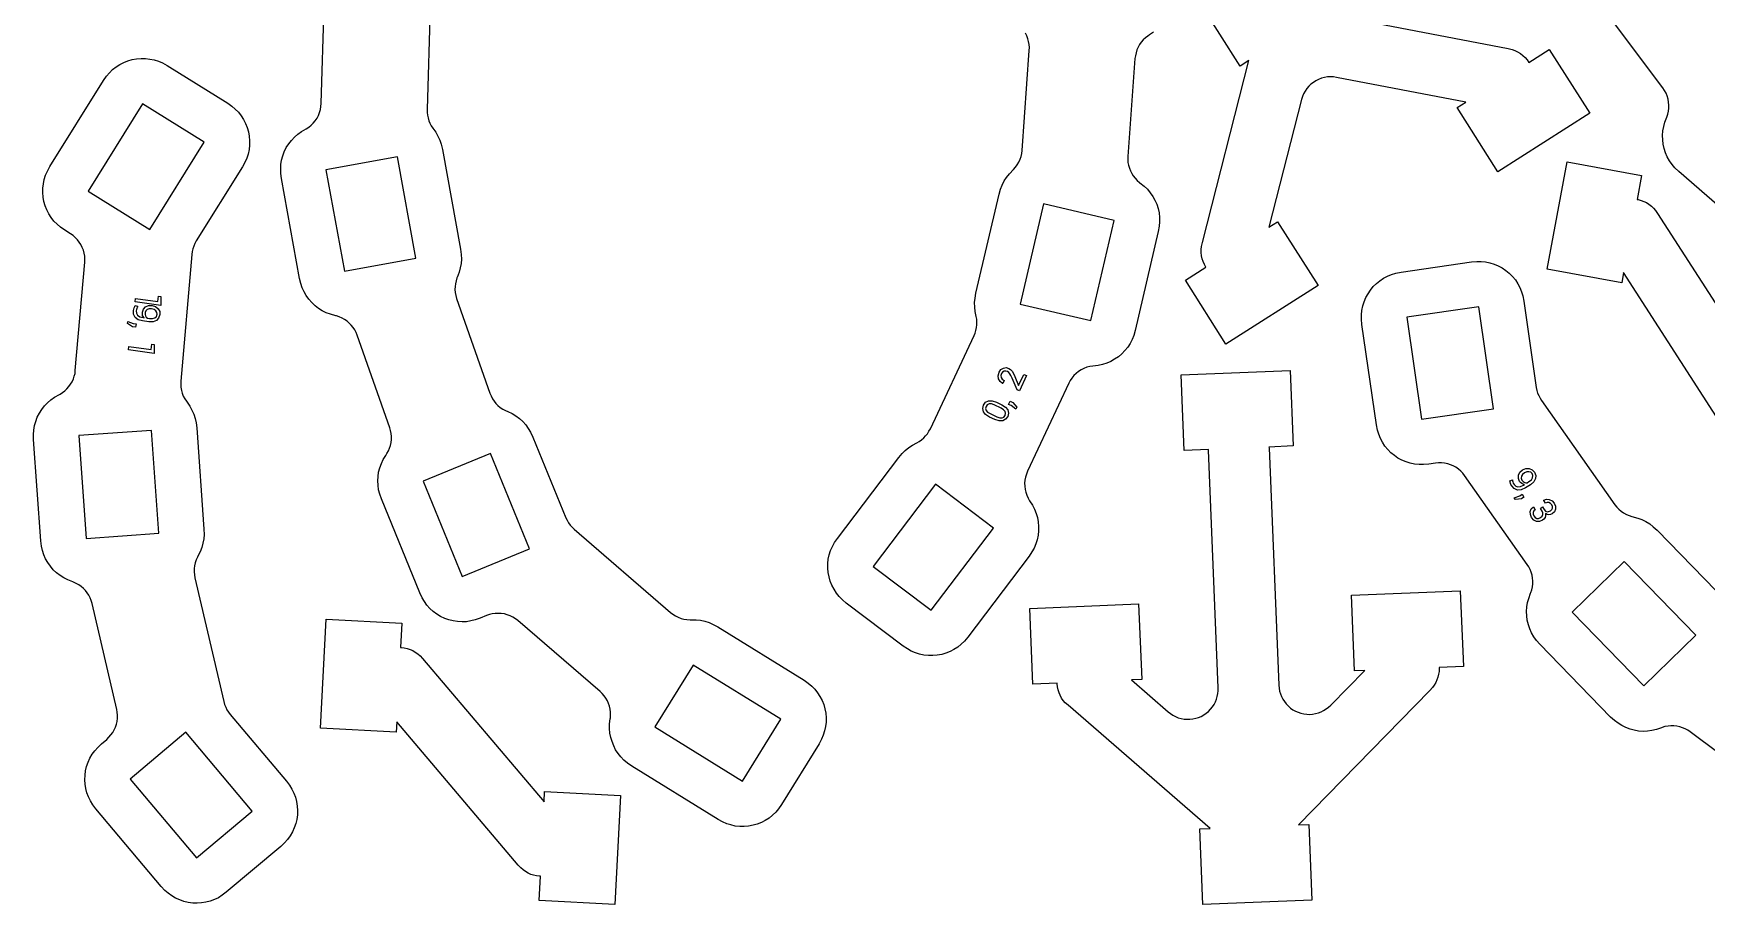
# Model space of a CAD drawing. Header units: millimetres. Extents: x 1 to 270, y 1 to 279.
# Drawn here: x 1 to 111.4, y 0.9 to 58.4 of the extents above; entities that cross this region are included whole.
import ezdxf

# ---------------------------------------------------------------- set-up
doc = ezdxf.new("R2010")
doc.units = ezdxf.units.MM

msp = doc.modelspace()

# ---------------------------------------------------------------- linework, layer by layer
at = {"color": 1}
for points in [[(24.31, 30.67), (24.4, 30.84), (24.48, 31.02), (24.54, 31.21), (24.58, 31.4), (24.6, 31.6), (24.6, 31.79), (24.58, 31.99), (24.54, 32.18), (24.49, 32.37), (22.35, 38.48), (22.27, 38.66), (22.18, 38.83), (22.08, 38.99), (21.95, 39.15), (21.82, 39.28), (21.67, 39.41), (21.51, 39.52), (21.34, 39.61), (21.16, 39.69), (20.98, 39.75), (20.94, 39.76), (20.58, 39.86), (20.3, 39.96), (20.04, 40.09), (19.79, 40.24), (19.56, 40.42), (19.34, 40.63), (19.15, 40.85), (18.98, 41.09), (18.83, 41.34), (18.71, 41.61), (18.61, 41.89), (18.54, 42.22), (17.34, 48.82), (17.3, 49.16), (17.29, 49.45), (17.31, 49.74), (17.35, 50.03), (17.43, 50.32), (17.53, 50.59), (17.66, 50.86), (17.82, 51.11), (18, 51.34), (18.2, 51.55), (18.42, 51.75), (18.66, 51.92), (18.97, 52.1), (19.14, 52.21), (19.3, 52.34), (19.44, 52.48), (19.57, 52.63), (19.69, 52.8), (19.78, 52.98), (19.86, 53.17), (19.92, 53.37), (19.95, 53.57), (19.97, 53.77), (20.16, 60.19)], [(27.17, 60.16), (26.96, 53.37), (26.96, 53.19), (26.98, 53), (27.02, 52.82), (27.08, 52.64), (27.15, 52.47), (27.23, 52.31), (27.33, 52.15), (27.53, 51.88), (27.67, 51.62), (27.8, 51.36), (27.89, 51.08), (27.97, 50.74), (29.16, 44.15), (29.21, 43.81), (29.22, 43.51), (29.2, 43.22), (29.15, 42.93), (29.07, 42.65), (28.94, 42.29), (28.93, 42.27), (28.87, 42.08), (28.83, 41.88), (28.81, 41.69), (28.8, 41.49), (28.82, 41.29), (28.86, 41.09), (28.91, 40.9), (31.1, 34.65), (31.18, 34.47), (31.27, 34.29), (31.38, 34.13), (31.5, 33.98), (31.64, 33.84), (31.79, 33.71), (31.96, 33.6), (32.13, 33.51), (32.29, 33.44), (32.57, 33.31), (32.82, 33.16), (33.05, 32.98), (33.27, 32.78), (33.47, 32.56), (33.64, 32.32), (33.79, 32.07), (33.94, 31.76), (36.12, 26.43), (36.2, 26.26), (36.3, 26.09), (36.41, 25.94), (36.53, 25.8), (36.67, 25.67), (43.04, 20.18), (43.19, 20.06), (43.36, 19.95), (43.54, 19.86), (43.73, 19.79), (43.92, 19.74), (44.12, 19.71), (44.32, 19.7), (44.72, 19.69), (45.01, 19.66), (45.3, 19.6), (45.58, 19.51), (45.85, 19.39), (46.15, 19.23), (51.85, 15.7), (52.13, 15.51), (52.36, 15.32), (52.56, 15.11), (52.74, 14.88), (52.9, 14.63), (53.04, 14.37), (53.15, 14.1), (53.23, 13.81), (53.28, 13.52), (53.31, 13.23), (53.3, 12.94), (53.27, 12.64), (53.21, 12.36), (53.12, 12.08), (53, 11.81), (52.84, 11.51), (50.37, 7.51), (50.17, 7.22), (49.98, 7), (49.77, 6.79), (49.54, 6.61), (49.29, 6.45), (49.03, 6.32), (48.76, 6.21), (48.48, 6.13), (48.19, 6.07), (47.89, 6.05), (47.6, 6.05), (47.31, 6.08), (47.02, 6.15), (46.74, 6.23), (46.47, 6.35), (46.17, 6.52), (40.47, 10.04), (40.19, 10.24), (39.96, 10.43), (39.76, 10.64), (39.57, 10.87), (39.41, 11.11), (39.28, 11.37), (39.17, 11.65), (39.09, 11.93), (39.03, 12.22), (39.01, 12.51), (39.01, 12.81), (39.05, 13.17), (39.06, 13.21), (39.07, 13.41), (39.07, 13.6), (39.04, 13.8), (39, 13.99), (38.94, 14.17), (38.86, 14.35), (38.76, 14.52), (38.65, 14.67), (38.52, 14.82), (38.38, 14.95), (32.95, 19.64), (32.79, 19.76), (32.62, 19.87), (32.44, 19.95), (32.25, 20.03), (32.06, 20.08), (31.86, 20.11), (31.66, 20.12), (31.46, 20.11), (31.26, 20.09), (31.07, 20.04), (30.88, 19.97), (30.46, 19.8), (30.14, 19.69), (29.85, 19.62), (29.56, 19.57), (29.27, 19.56), (28.97, 19.58), (28.68, 19.62), (28.4, 19.69), (28.12, 19.79), (27.85, 19.92), (27.6, 20.07), (27.37, 20.25), (27.15, 20.45), (26.95, 20.66), (26.78, 20.9), (26.63, 21.15), (26.48, 21.47), (23.94, 27.67), (23.83, 27.99), (23.76, 28.28), (23.72, 28.57), (23.7, 28.86), (23.72, 29.16), (23.76, 29.45), (23.84, 29.73), (23.94, 30.01), (24.06, 30.27), (24.23, 30.54), (24.31, 30.67)], [(77.03, 42.11), (78.39, 42.97), (78.29, 43.15), (78.2, 43.34), (78.14, 43.53), (78.1, 43.73), (78.08, 43.93), (78.08, 44.14), (78.1, 44.34), (78.15, 44.59), (81.23, 56.62), (80.65, 56.25), (77.97, 60.47)], [(86.16, 59.74), (98.35, 57.4), (98.6, 57.34), (98.79, 57.27), (98.97, 57.18), (99.15, 57.08), (99.31, 56.95), (99.46, 56.81), (99.59, 56.66), (99.71, 56.49), (101.06, 57.35), (103.74, 53.13), (97.66, 49.27), (94.98, 53.5), (95.56, 53.86), (87.01, 55.5), (86.81, 55.53), (86.61, 55.54), (86.41, 55.53), (86.21, 55.5), (86.02, 55.44), (85.83, 55.37), (85.65, 55.28), (85.48, 55.17), (85.32, 55.05), (85.18, 54.91), (85.05, 54.76), (84.93, 54.59), (84.83, 54.41), (84.76, 54.23), (84.7, 54.04), (82.54, 45.61), (83.11, 45.97), (85.79, 41.75), (79.71, 37.89), (77.03, 42.11)], [(108.89, 53.07), (108.93, 53.26), (108.96, 53.47), (108.96, 53.67), (108.94, 53.87), (108.9, 54.07), (108.85, 54.27), (108.77, 54.45), (108.67, 54.63), (108.56, 54.8), (104.7, 59.93)], [(74.93, 58.49), (74.67, 58.31), (74.54, 58.23), (74.39, 58.11), (74.24, 57.97), (74.12, 57.82), (74.01, 57.66), (73.91, 57.49), (73.83, 57.31), (73.77, 57.13), (73.73, 56.93), (73.7, 56.74), (73.24, 50.28), (73.23, 50.08), (73.24, 49.89), (73.28, 49.7), (73.33, 49.51), (73.4, 49.33), (73.49, 49.16), (73.59, 48.99), (73.71, 48.84), (73.84, 48.7), (73.99, 48.57), (74.02, 48.54), (74.31, 48.31), (74.52, 48.11), (74.71, 47.88), (74.88, 47.64), (75.02, 47.39), (75.14, 47.12), (75.23, 46.84), (75.29, 46.55), (75.32, 46.26), (75.33, 45.96), (75.3, 45.67), (75.24, 45.33), (73.72, 38.8), (73.62, 38.47), (73.51, 38.2), (73.38, 37.94), (73.22, 37.69), (73.04, 37.46), (72.83, 37.25), (72.61, 37.06), (72.36, 36.89), (72.11, 36.75), (71.84, 36.63), (71.56, 36.54), (71.27, 36.48), (70.92, 36.44), (70.72, 36.41), (70.52, 36.36), (70.33, 36.28), (70.15, 36.19), (69.98, 36.08), (69.82, 35.95), (69.67, 35.81), (69.54, 35.65), (69.43, 35.48), (69.33, 35.31), (66.6, 29.5), (66.53, 29.31), (66.47, 29.11), (66.43, 28.91), (66.41, 28.71), (66.42, 28.51), (66.44, 28.3), (66.49, 28.11), (66.55, 27.91), (66.64, 27.73), (66.74, 27.55), (66.93, 27.25), (67.07, 26.99), (67.18, 26.72), (67.26, 26.44), (67.32, 26.15), (67.34, 25.86), (67.34, 25.56), (67.31, 25.27), (67.25, 24.98), (67.16, 24.7), (67.04, 24.43), (66.9, 24.17), (66.71, 23.89), (62.66, 18.55), (62.44, 18.28), (62.23, 18.08), (62, 17.89), (61.75, 17.73), (61.49, 17.6), (61.22, 17.49), (60.94, 17.41), (60.65, 17.35), (60.35, 17.33), (60.06, 17.33), (59.77, 17.36), (59.48, 17.42), (59.2, 17.51), (58.93, 17.62), (58.67, 17.77), (58.39, 17.96), (54.64, 20.8), (54.38, 21.02), (54.17, 21.23), (53.99, 21.46), (53.83, 21.71), (53.69, 21.97), (53.58, 22.24), (53.5, 22.52), (53.44, 22.81), (53.42, 23.1), (53.42, 23.4), (53.45, 23.69), (53.51, 23.98), (53.6, 24.26), (53.72, 24.53), (53.86, 24.79), (54.05, 25.07), (58.1, 30.41), (58.32, 30.68), (58.53, 30.88), (58.76, 31.07), (59.01, 31.23), (59.3, 31.38), (59.46, 31.47), (59.61, 31.58), (59.76, 31.7), (59.88, 31.84), (60, 31.98), (60.1, 32.14), (60.19, 32.3), (63.08, 38.45), (63.15, 38.62), (63.2, 38.8), (63.24, 38.98), (63.26, 39.17), (63.27, 39.35), (63.25, 39.54), (63.22, 39.72), (63.15, 40.05), (63.12, 40.34), (63.11, 40.63), (63.14, 40.93), (63.2, 41.26), (64.73, 47.79), (64.82, 48.12), (64.93, 48.39), (65.06, 48.66), (65.22, 48.9), (65.41, 49.13), (65.67, 49.41), (65.69, 49.42), (65.82, 49.57), (65.93, 49.73), (66.03, 49.91), (66.11, 50.09), (66.18, 50.28), (66.22, 50.47), (66.25, 50.67), (66.72, 57.28), (66.73, 57.47), (66.71, 57.67), (66.68, 57.86), (66.63, 58.05), (66.55, 58.24), (66.47, 58.41)], [(11.62, 44.54), (11.55, 44.36), (11.49, 44.18), (11.45, 44), (11.42, 43.81), (10.7, 35.44), (10.69, 35.24), (10.7, 35.04), (10.74, 34.84), (10.79, 34.65), (10.86, 34.46), (10.95, 34.28), (11.06, 34.12), (11.29, 33.79), (11.43, 33.53), (11.55, 33.26), (11.64, 32.98), (11.7, 32.7), (11.75, 32.36), (12.22, 25.67), (12.23, 25.33), (12.21, 25.04), (12.16, 24.75), (12.08, 24.46), (11.97, 24.19), (11.8, 23.84), (11.79, 23.83), (11.71, 23.65), (11.65, 23.46), (11.6, 23.26), (11.58, 23.07), (11.58, 22.87), (11.59, 22.67), (11.63, 22.47), (13.54, 14.29), (13.59, 14.1), (13.66, 13.93), (13.74, 13.76), (13.84, 13.6), (13.95, 13.45), (17.67, 9.04), (17.87, 8.77), (18.03, 8.52), (18.16, 8.25), (18.26, 7.98), (18.34, 7.69), (18.38, 7.4), (18.4, 7.11), (18.39, 6.82), (18.35, 6.52), (18.28, 6.24), (18.19, 5.96), (18.06, 5.69), (17.92, 5.44), (17.74, 5.2), (17.55, 4.98), (17.3, 4.74), (13.7, 1.72), (13.43, 1.51), (13.18, 1.35), (12.91, 1.23), (12.64, 1.12), (12.35, 1.05), (12.06, 1), (11.77, 0.98), (11.48, 0.99), (11.18, 1.03), (10.9, 1.1), (10.62, 1.2), (10.35, 1.32), (10.1, 1.47), (9.86, 1.64), (9.64, 1.83), (9.4, 2.09), (5.09, 7.21), (4.88, 7.48), (4.73, 7.74), (4.6, 8), (4.49, 8.28), (4.42, 8.56), (4.37, 8.85), (4.35, 9.14), (4.37, 9.44), (4.4, 9.73), (4.47, 10.02), (4.57, 10.29), (4.69, 10.56), (4.84, 10.82), (5.01, 11.05), (5.21, 11.27), (5.46, 11.51), (5.81, 11.8), (5.95, 11.94), (6.08, 12.09), (6.2, 12.25), (6.3, 12.42), (6.38, 12.61), (6.44, 12.8), (6.49, 12.99), (6.51, 13.19), (6.52, 13.39), (6.5, 13.59), (6.46, 13.78), (4.84, 20.77), (4.78, 20.96), (4.71, 21.14), (4.62, 21.31), (4.52, 21.47), (4.4, 21.63), (4.26, 21.77), (4.12, 21.89), (3.96, 22.01), (3.79, 22.1), (3.61, 22.18), (3.57, 22.19), (3.23, 22.33), (2.96, 22.46), (2.72, 22.62), (2.48, 22.8), (2.27, 23), (2.08, 23.23), (1.91, 23.47), (1.77, 23.72), (1.65, 23.99), (1.56, 24.27), (1.49, 24.56), (1.45, 24.9), (0.97, 31.59), (0.97, 31.93), (0.99, 32.22), (1.04, 32.51), (1.12, 32.79), (1.22, 33.07), (1.36, 33.33), (1.51, 33.58), (1.7, 33.81), (1.9, 34.02), (2.12, 34.22), (2.36, 34.38), (2.69, 34.57), (2.72, 34.58), (2.89, 34.69), (3.04, 34.81), (3.18, 34.94), (3.31, 35.09), (3.42, 35.24), (3.52, 35.41), (3.6, 35.59), (3.66, 35.77), (3.71, 35.96), (3.73, 36.16), (4.35, 43.3), (4.36, 43.5), (4.35, 43.7), (4.31, 43.9), (4.26, 44.09), (4.19, 44.28), (4.1, 44.46), (3.99, 44.63), (3.87, 44.78), (3.73, 44.93), (3.58, 45.06), (3.42, 45.17), (3.03, 45.41), (2.75, 45.61), (2.52, 45.8), (2.32, 46.01), (2.14, 46.24), (1.98, 46.49), (1.84, 46.75), (1.73, 47.02), (1.65, 47.31), (1.6, 47.59), (1.58, 47.89), (1.58, 48.18), (1.62, 48.47), (1.68, 48.76), (1.77, 49.04), (1.89, 49.31), (2.05, 49.61), (5.59, 55.3), (5.79, 55.58), (5.98, 55.81), (6.19, 56.01), (6.42, 56.19), (6.67, 56.35), (6.93, 56.49), (7.2, 56.6), (7.49, 56.68), (7.78, 56.73), (8.07, 56.75), (8.36, 56.75), (8.66, 56.71), (8.94, 56.65), (9.22, 56.56), (9.49, 56.45), (9.79, 56.28), (13.79, 53.79), (14.07, 53.6), (14.29, 53.41), (14.5, 53.2), (14.68, 52.97), (14.84, 52.72), (14.97, 52.46), (15.08, 52.18), (15.16, 51.9), (15.21, 51.61), (15.24, 51.32), (15.23, 51.02), (15.2, 50.73), (15.14, 50.44), (15.05, 50.16), (14.93, 49.89), (14.76, 49.59), (11.72, 44.7), (11.62, 44.54)], [(12.24, 51.22), (8.17, 53.76), (4.57, 47.98), (8.65, 45.45), (12.24, 51.22)], [(114.66, 44.9), (109.61, 49.29), (109.36, 49.53), (109.17, 49.75), (109, 50), (108.85, 50.25), (108.74, 50.52), (108.65, 50.8), (108.58, 51.09), (108.55, 51.38), (108.54, 51.67), (108.56, 51.97), (108.62, 52.26), (108.69, 52.54), (108.82, 52.87), (108.89, 53.07)], [(25.01, 50.26), (20.28, 49.4), (21.5, 42.71), (26.22, 43.56), (25.01, 50.26)], [(112.69, 32.17), (105.97, 42.61), (105.85, 41.94), (100.93, 42.85), (102.25, 49.93), (107.16, 49.02), (106.87, 47.44), (106.93, 47.43), (107.12, 47.38), (107.3, 47.31), (107.48, 47.23), (107.64, 47.12), (107.8, 47), (107.94, 46.87), (108.07, 46.72), (108.21, 46.52), (114.93, 36.08)], [(66.11, 40.53), (70.78, 39.44), (72.33, 46.06), (67.66, 47.15), (66.11, 40.53)], [(116.11, 8.01), (110.36, 12.3), (110.2, 12.41), (110.03, 12.5), (109.85, 12.57), (109.67, 12.63), (109.48, 12.67), (109.28, 12.69), (109.09, 12.69), (108.9, 12.68), (108.7, 12.64), (108.52, 12.59), (108.48, 12.57), (108.13, 12.45), (107.84, 12.38), (107.55, 12.34), (107.26, 12.33), (106.96, 12.35), (106.67, 12.4), (106.39, 12.47), (106.11, 12.58), (105.85, 12.71), (105.6, 12.86), (105.37, 13.04), (105.11, 13.27), (100.44, 18.08), (100.21, 18.33), (100.04, 18.57), (99.89, 18.83), (99.77, 19.1), (99.68, 19.37), (99.61, 19.66), (99.57, 19.95), (99.56, 20.25), (99.58, 20.54), (99.62, 20.83), (99.7, 21.11), (99.83, 21.46), (99.84, 21.5), (99.9, 21.68), (99.95, 21.87), (99.97, 22.07), (99.97, 22.26), (99.96, 22.45), (99.92, 22.65), (99.87, 22.83), (99.8, 23.01), (99.71, 23.19), (99.61, 23.35), (95.47, 29.21), (95.35, 29.37), (95.21, 29.51), (95.06, 29.64), (94.89, 29.76), (94.72, 29.86), (94.54, 29.93), (94.35, 29.99), (94.15, 30.04), (93.95, 30.06), (93.75, 30.06), (93.55, 30.04), (93.1, 29.97), (92.76, 29.94), (92.47, 29.94), (92.17, 29.97), (91.88, 30.03), (91.6, 30.12), (91.33, 30.23), (91.07, 30.37), (90.83, 30.54), (90.6, 30.72), (90.4, 30.93), (90.21, 31.16), (90.05, 31.41), (89.91, 31.67), (89.8, 31.94), (89.71, 32.22), (89.65, 32.56), (88.69, 39.19), (88.66, 39.53), (88.66, 39.83), (88.69, 40.12), (88.75, 40.41), (88.83, 40.69), (88.95, 40.96), (89.09, 41.22), (89.25, 41.46), (89.44, 41.69), (89.65, 41.9), (89.88, 42.08), (90.12, 42.24), (90.38, 42.38), (90.65, 42.49), (90.93, 42.58), (91.27, 42.64), (95.93, 43.32), (96.27, 43.35), (96.56, 43.35), (96.85, 43.32), (97.14, 43.26), (97.42, 43.17), (97.69, 43.06), (97.95, 42.92), (98.2, 42.75), (98.42, 42.57), (98.63, 42.36), (98.82, 42.13), (98.98, 41.88), (99.12, 41.62), (99.23, 41.35), (99.31, 41.07), (99.38, 40.73), (100.2, 35.03), (100.24, 34.84), (100.29, 34.66), (100.36, 34.49), (100.45, 34.32), (100.55, 34.16), (105.39, 27.29), (105.52, 27.13), (105.65, 26.99), (105.81, 26.86), (105.97, 26.75), (106.15, 26.65), (106.33, 26.57), (106.52, 26.51), (106.91, 26.41), (107.18, 26.31), (107.44, 26.18), (107.69, 26.02), (107.93, 25.84), (108.18, 25.61), (112.85, 20.81)], [(96.4, 40.35), (91.65, 39.67), (92.62, 32.94), (97.37, 33.62), (96.4, 40.35)], [(77.98, 5.89), (78.66, 5.92), (69.28, 14.06), (69.1, 14.22), (68.97, 14.37), (68.86, 14.53), (68.76, 14.71), (68.69, 14.88), (68.62, 15.07), (68.58, 15.26), (68.56, 15.46), (68.56, 15.52), (66.95, 15.45), (66.75, 20.45), (73.94, 20.74), (74.15, 15.75), (73.47, 15.72), (75.89, 13.62), (76.05, 13.5), (76.21, 13.39), (76.38, 13.3), (76.56, 13.23), (76.75, 13.18), (76.94, 13.14), (77.13, 13.13), (77.33, 13.13), (77.52, 13.15), (77.71, 13.19), (77.89, 13.25), (78.07, 13.32), (78.24, 13.42), (78.4, 13.53), (78.55, 13.65), (78.69, 13.79), (78.81, 13.94), (78.92, 14.1), (79.01, 14.27), (79.08, 14.45), (79.14, 14.63), (79.18, 14.82), (79.2, 15.01), (79.2, 15.21), (78.56, 30.89), (78.56, 30.94), (76.96, 30.87), (76.75, 35.87), (83.95, 36.16), (84.15, 31.17), (82.55, 31.1), (82.56, 31.05), (83.2, 15.37), (83.22, 15.18), (83.25, 14.99), (83.31, 14.8), (83.38, 14.62), (83.47, 14.45), (83.57, 14.29), (83.69, 14.14), (83.83, 14), (83.97, 13.87), (84.13, 13.76), (84.3, 13.67), (84.48, 13.59), (84.66, 13.53), (84.85, 13.48), (85.04, 13.46), (85.24, 13.45), (85.43, 13.47), (85.62, 13.5), (85.81, 13.55), (85.99, 13.62), (86.16, 13.7), (86.33, 13.81), (86.48, 13.92), (86.63, 14.05), (88.87, 16.35), (88.19, 16.32), (87.99, 21.32), (95.18, 21.61), (95.39, 16.62), (93.78, 16.55), (93.79, 16.49), (93.78, 16.29), (93.75, 16.1), (93.71, 15.91), (93.64, 15.72), (93.56, 15.55), (93.46, 15.38), (93.35, 15.22), (93.18, 15.03), (84.49, 6.16), (85.18, 6.19), (85.38, 1.19), (78.19, 0.9), (77.98, 5.89)], [(8.75, 32.19), (3.96, 31.85), (4.45, 25.07), (9.24, 25.41), (8.75, 32.19)], [(31.14, 30.67), (26.7, 28.85), (29.28, 22.56), (33.72, 24.38), (31.14, 30.67)], [(56.41, 23.22), (60.24, 20.32), (64.35, 25.74), (60.52, 28.64), (56.41, 23.22)], [(106, 23.55), (102.56, 20.2), (107.3, 15.33), (110.74, 18.68), (106, 23.55)], [(34.72, 8.35), (39.72, 8.09), (39.35, 0.9), (34.35, 1.16), (34.44, 2.76), (34.38, 2.76), (34.18, 2.79), (33.99, 2.83), (33.8, 2.89), (33.63, 2.97), (33.46, 3.07), (33.3, 3.19), (33.15, 3.32), (32.98, 3.49), (24.95, 12.96), (24.91, 12.28), (19.92, 12.54), (20.29, 19.73), (25.28, 19.47), (25.2, 17.87), (25.26, 17.87), (25.45, 17.84), (25.65, 17.8), (25.83, 17.74), (26.01, 17.66), (26.18, 17.56), (26.34, 17.44), (26.49, 17.31), (26.65, 17.13), (34.69, 7.67), (34.72, 8.35)], [(44.53, 16.7), (42, 12.62), (47.79, 9.04), (50.31, 13.13), (44.53, 16.7)], [(7.35, 9.18), (11.73, 3.98), (15.4, 7.07), (11.02, 12.27), (7.35, 9.18)]]:
    msp.add_lwpolyline(points, dxfattribs=at)
at = {"color": 0}
for points in [[(9.18, 40.7), (9.22, 41.05), (9.38, 41.03), (9.37, 40.45), (7.68, 40.68), (7.71, 40.91), (9.18, 40.7)], [(7.76, 39.93), (7.84, 39.8), (7.99, 39.7), (8.2, 39.65), (8.28, 39.63), (8.22, 39.71), (8.17, 39.79), (8.16, 39.89), (8.16, 39.99), (8.23, 40.2), (8.36, 40.36), (8.56, 40.44), (8.8, 40.44), (9.03, 40.37), (9.2, 40.23), (9.3, 40.05), (9.31, 39.84), (9.23, 39.61), (9.08, 39.45), (8.86, 39.36), (8.58, 39.36), (8.17, 39.42), (7.89, 39.5), (7.69, 39.65), (7.58, 39.86), (7.57, 40.11), (7.59, 40.2), (7.62, 40.29), (7.65, 40.37), (7.69, 40.45), (7.86, 40.39), (7.82, 40.32), (7.79, 40.25), (7.77, 40.17), (7.75, 40.08), (7.76, 39.93)], [(8.34, 39.85), (8.36, 39.75), (8.41, 39.67), (8.49, 39.61), (8.63, 39.59), (8.83, 39.58), (8.98, 39.62), (9.08, 39.72), (9.13, 39.86), (9.12, 39.98), (9.04, 40.09), (8.93, 40.17), (8.77, 40.21), (8.61, 40.22), (8.48, 40.17), (8.38, 40.09), (8.34, 39.97), (8.34, 39.85)], [(7.19, 39.39), (7.55, 39.26), (7.74, 39.23), (7.71, 39), (7.51, 39.03), (7.17, 39.26), (7.19, 39.39)], [(8.74, 37.54), (8.78, 37.88), (8.94, 37.86), (8.93, 37.28), (7.24, 37.51), (7.27, 37.74), (8.74, 37.54)], [(65.92, 34.88), (65.6, 35.65), (65.51, 35.82), (65.44, 35.94), (65.37, 36.02), (65.28, 36.08), (65.17, 36.11), (65.06, 36.1), (64.96, 36.05), (64.89, 35.96), (64.85, 35.81), (64.87, 35.69), (64.94, 35.58), (65.06, 35.5), (64.97, 35.3), (64.96, 35.3), (64.79, 35.42), (64.69, 35.59), (64.66, 35.8), (64.73, 36.04), (64.85, 36.21), (65.01, 36.31), (65.19, 36.34), (65.37, 36.29), (65.49, 36.21), (65.59, 36.1), (65.68, 35.95), (65.77, 35.76), (66.02, 35.15), (66.02, 35.15), (66.37, 35.89), (66.54, 35.81), (66.07, 34.81), (65.92, 34.88)], [(65.16, 33.74), (65.31, 33.55), (65.35, 33.34), (65.3, 33.12), (65.16, 32.93), (64.97, 32.83), (64.73, 32.82), (64.45, 32.91), (64.09, 33.08), (63.84, 33.24), (63.7, 33.43), (63.65, 33.64), (63.71, 33.86), (63.84, 34.05), (64.03, 34.15), (64.27, 34.15), (64.55, 34.06), (64.92, 33.89), (65.16, 33.74)], [(64.22, 33.94), (64.07, 33.95), (63.95, 33.89), (63.87, 33.78), (63.84, 33.65), (63.87, 33.52), (63.97, 33.41), (64.14, 33.31), (64.59, 33.1), (64.78, 33.03), (64.93, 33.03), (65.05, 33.08), (65.13, 33.19), (65.16, 33.33), (65.13, 33.45), (65.03, 33.56), (64.86, 33.66), (64.41, 33.88), (64.22, 33.94)], [(65.89, 33.72), (65.83, 33.6), (65.53, 33.83), (65.36, 33.91), (65.46, 34.12), (65.64, 34.04), (65.89, 33.72)], [(98.84, 28.52), (98.98, 28.47), (99.16, 28.49), (99.36, 28.59), (99.42, 28.63), (99.33, 28.65), (99.24, 28.69), (99.16, 28.75), (99.1, 28.83), (99.02, 29.03), (99.02, 29.24), (99.12, 29.43), (99.3, 29.59), (99.52, 29.68), (99.74, 29.68), (99.93, 29.6), (100.08, 29.45), (100.17, 29.23), (100.16, 29.01), (100.05, 28.8), (99.83, 28.61), (99.48, 28.4), (99.21, 28.27), (98.96, 28.26), (98.75, 28.36), (98.58, 28.54), (98.53, 28.62), (98.49, 28.7), (98.47, 28.79), (98.45, 28.87), (98.62, 28.94), (98.63, 28.86), (98.65, 28.79), (98.68, 28.71), (98.73, 28.63), (98.84, 28.52)], [(99.33, 28.83), (99.41, 28.77), (99.51, 28.74), (99.6, 28.74), (99.72, 28.82), (99.88, 28.94), (99.96, 29.07), (99.98, 29.21), (99.93, 29.35), (99.84, 29.43), (99.72, 29.47), (99.57, 29.46), (99.42, 29.39), (99.3, 29.29), (99.23, 29.17), (99.21, 29.04), (99.25, 28.92), (99.33, 28.83)], [(98.82, 27.63), (98.75, 27.75), (99.11, 27.87), (99.27, 27.98), (99.39, 27.78), (99.22, 27.67), (98.82, 27.63)], [(100.82, 26.87), (100.91, 26.83), (101.01, 26.84), (101.13, 26.89), (101.23, 26.97), (101.28, 27.07), (101.28, 27.17), (101.23, 27.29), (101.14, 27.38), (101.04, 27.43), (100.93, 27.43), (100.82, 27.39), (100.7, 27.57), (100.71, 27.58), (100.88, 27.65), (101.06, 27.64), (101.24, 27.55), (101.38, 27.39), (101.47, 27.19), (101.47, 27), (101.4, 26.83), (101.24, 26.69), (101.15, 26.65), (101.03, 26.63), (100.91, 26.65), (100.8, 26.71), (100.81, 26.56), (100.78, 26.44), (100.71, 26.34), (100.61, 26.26), (100.41, 26.18), (100.22, 26.19), (100.04, 26.28), (99.89, 26.45), (99.81, 26.65), (99.79, 26.84), (99.86, 27.02), (100.01, 27.15), (100.01, 27.15), (100.13, 26.96), (100.04, 26.88), (99.99, 26.78), (99.99, 26.67), (100.05, 26.55), (100.13, 26.45), (100.24, 26.39), (100.35, 26.39), (100.48, 26.45), (100.59, 26.54), (100.64, 26.64), (100.63, 26.75), (100.58, 26.87), (100.47, 27.04), (100.62, 27.14), (100.73, 26.97), (100.82, 26.87)]]:
    msp.add_lwpolyline(points, dxfattribs=at)

doc.saveas('drawing.dxf')
